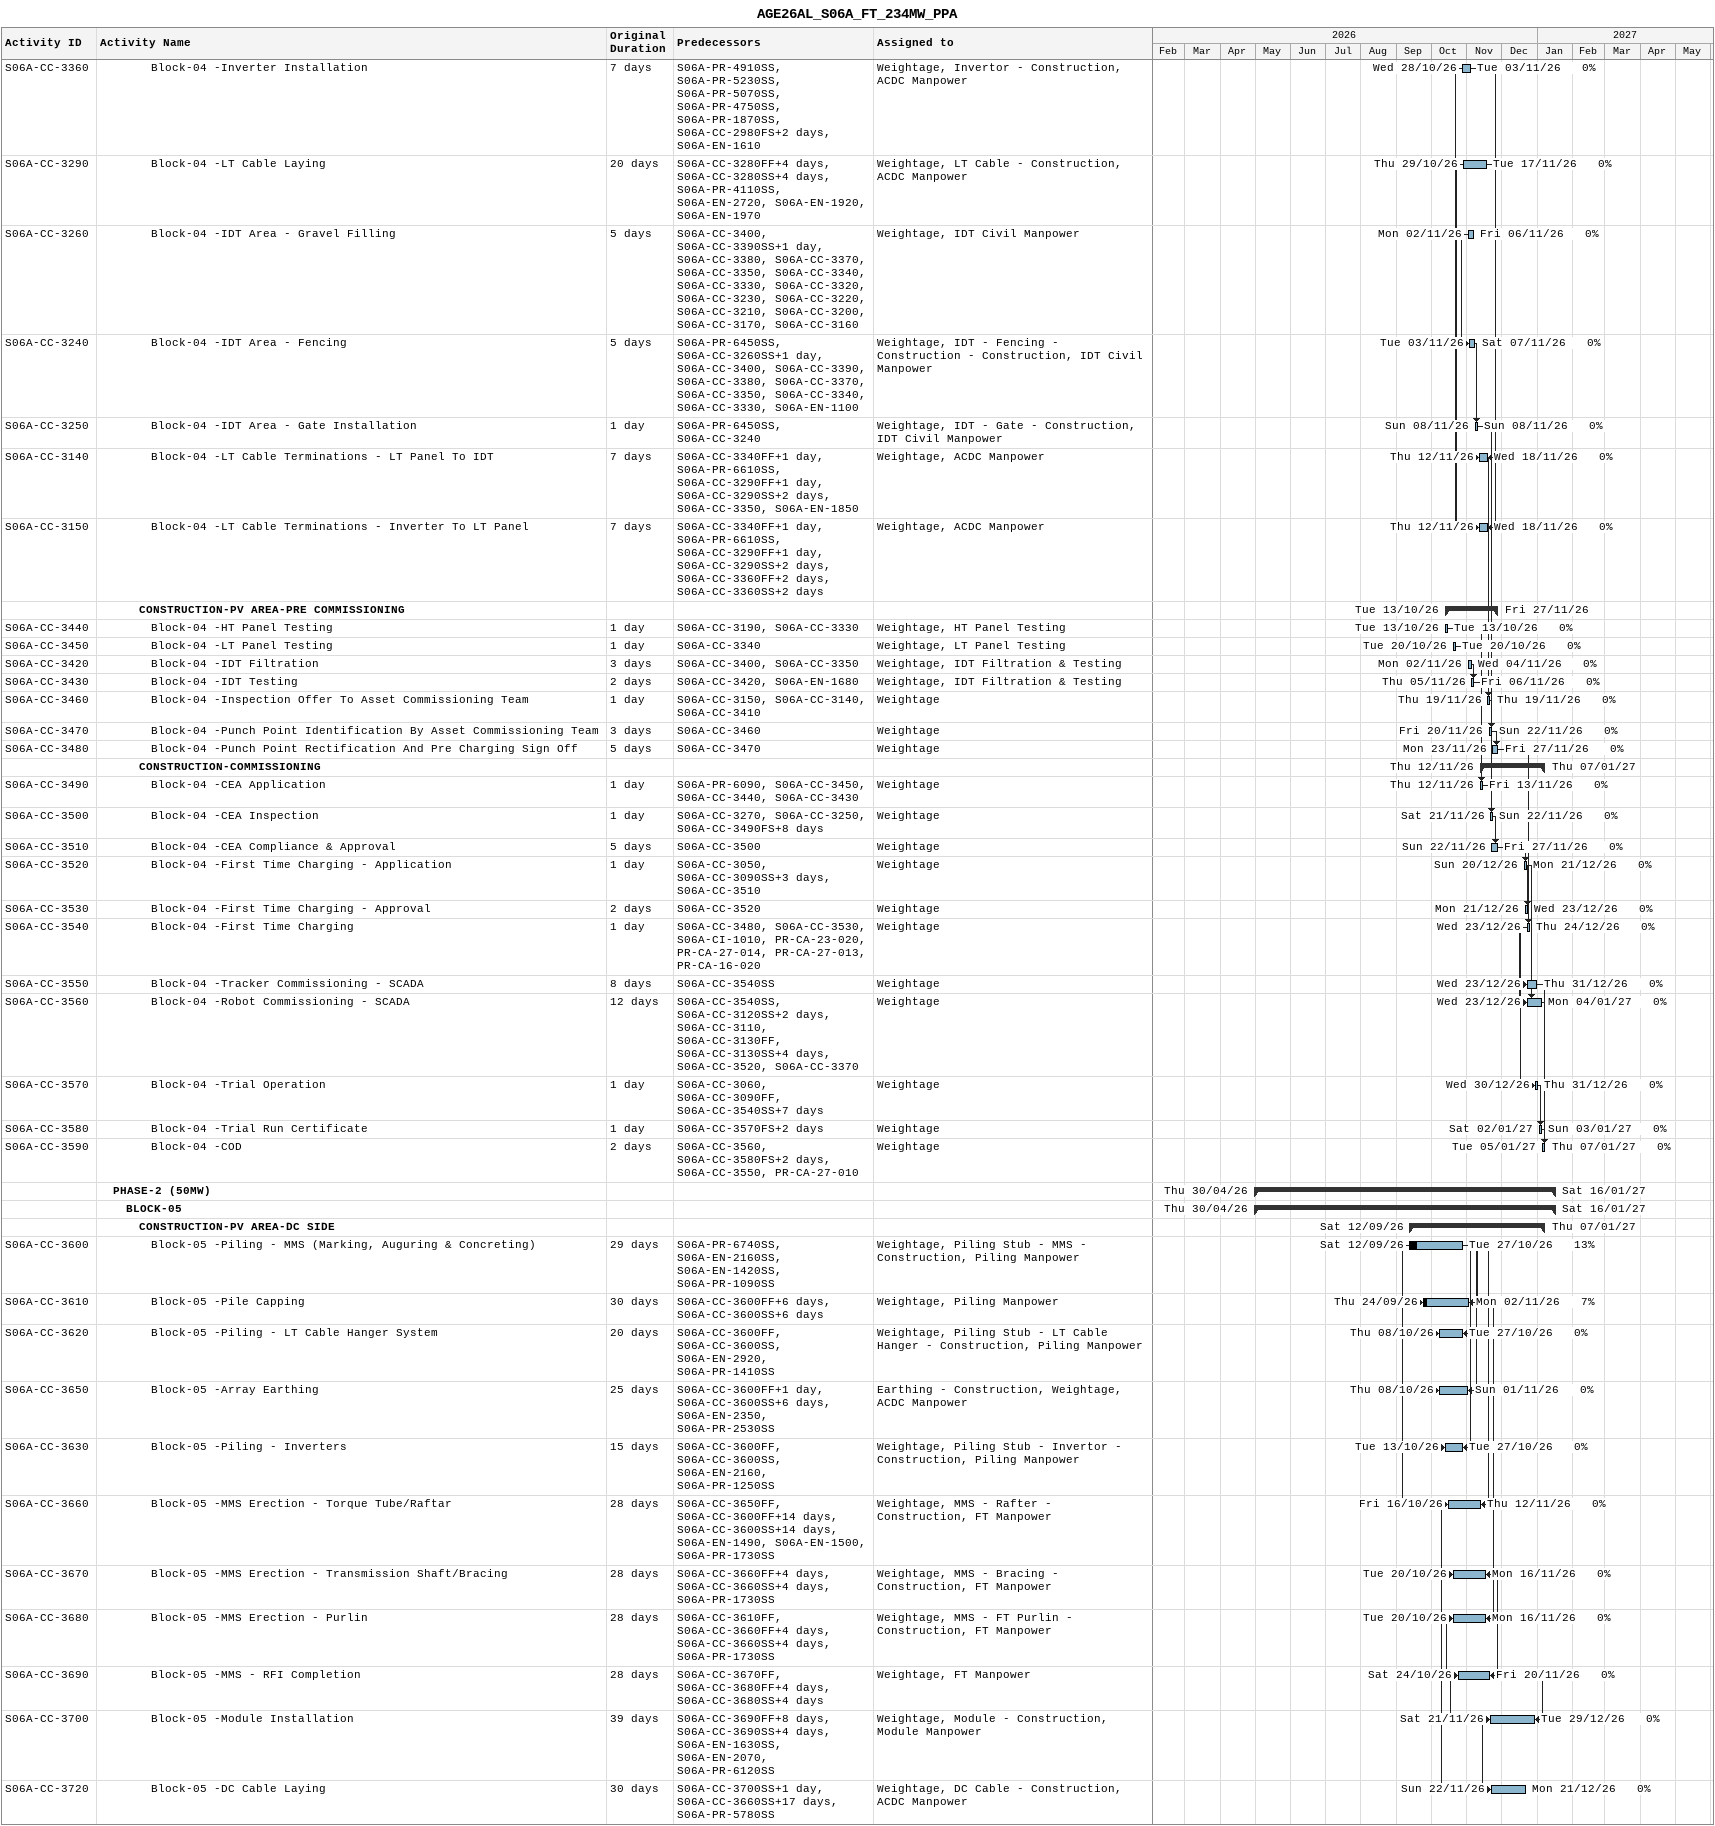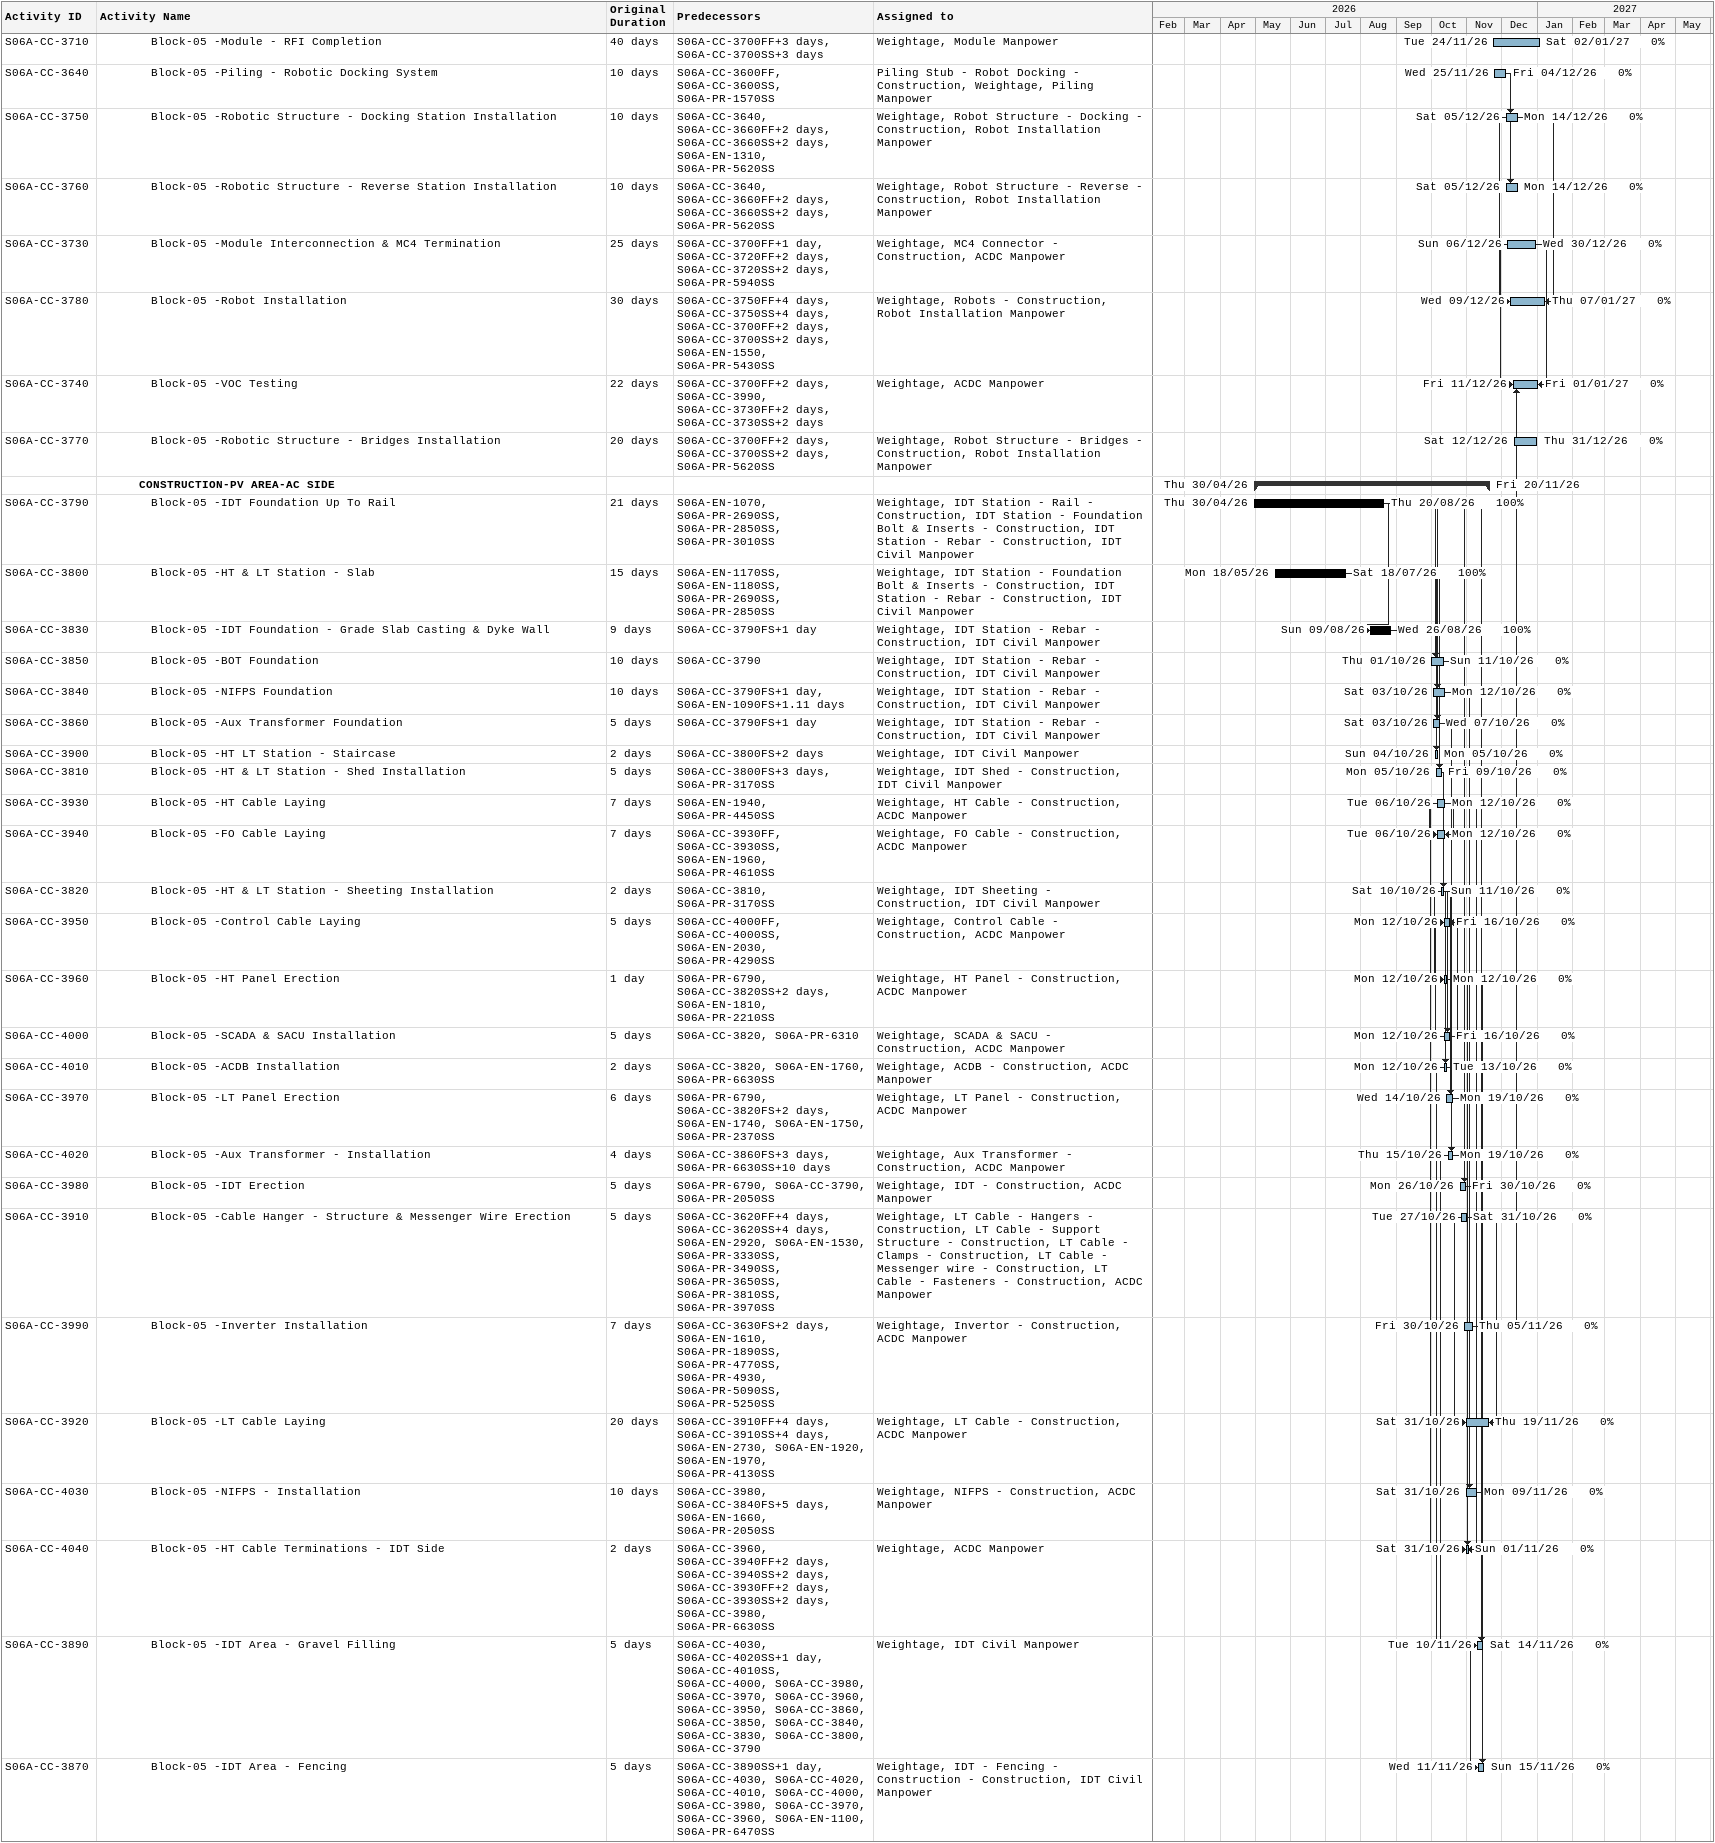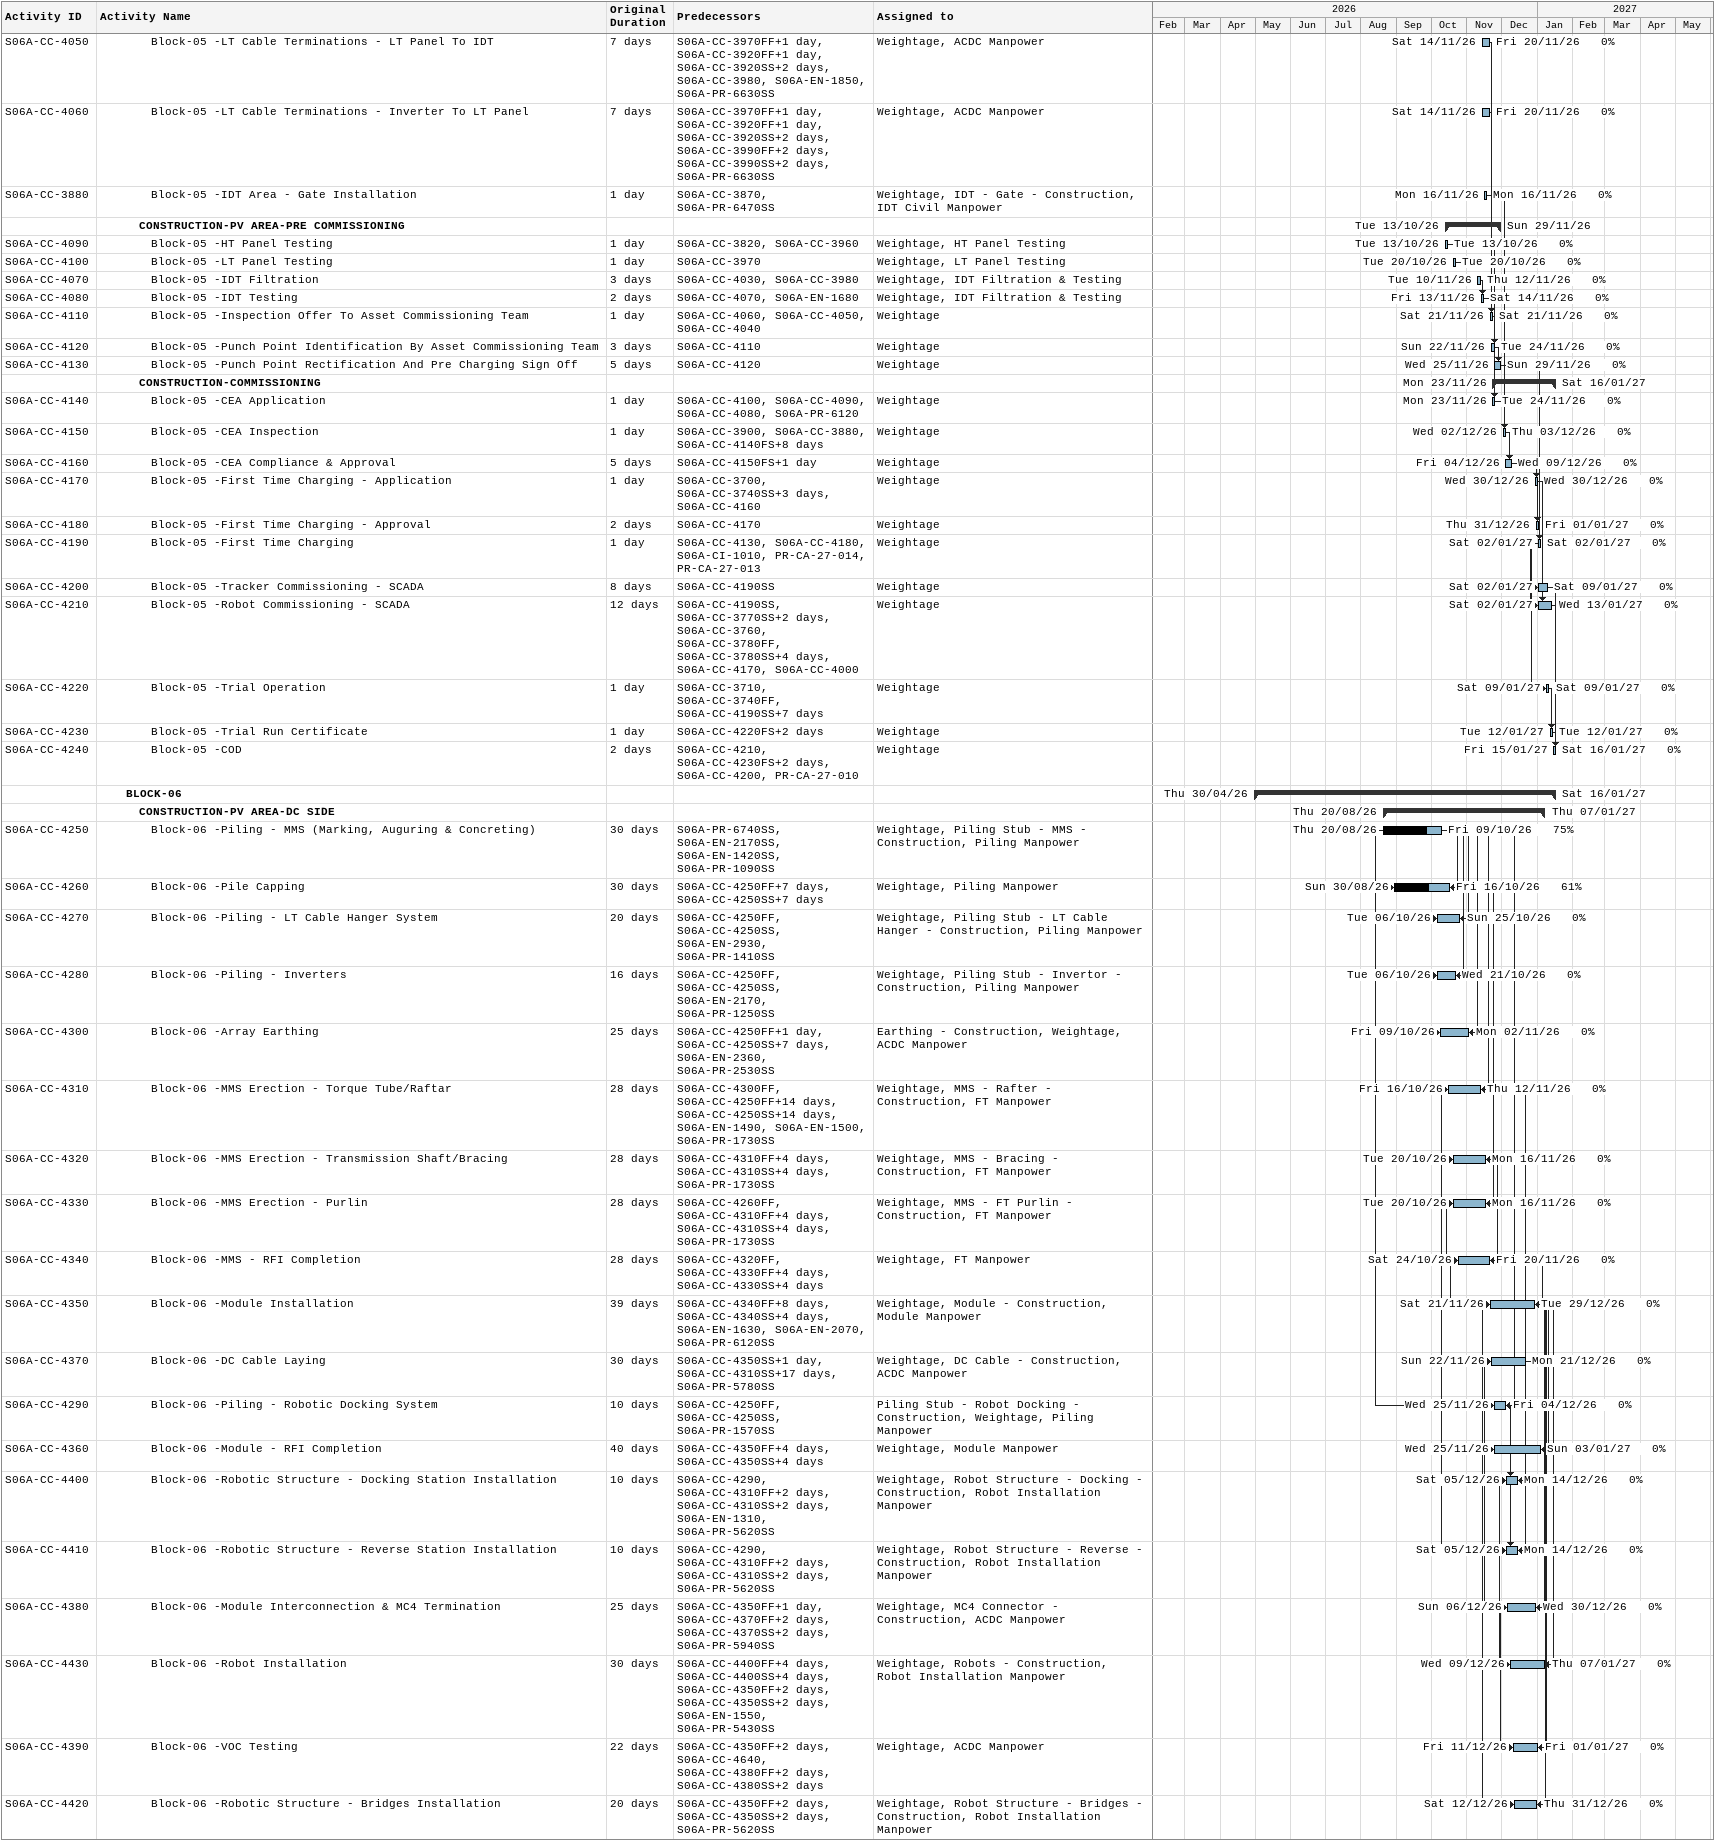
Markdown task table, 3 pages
AGE26AL_S06A_FT_234MW_PPA

| ID | Level | Task | Original duration | Start | Finish | Predecessors | Resources | % complete |
|---|---|---|---|---|---|---|---|---|
| S06A-CC-3360 | 5 | Block-04 -Inverter Installation | 7d | 2026-10-28 | 2026-11-03 | S06A-PR-4910SS, S06A-PR-5230SS, S06A-PR-5070SS, S06A-PR-4750SS, S06A-PR-1870SS, S06A-CC-2980FS+2d, S06A-EN-1610 | Weightage, Invertor - Construction, ACDC Manpower | 0 |
| S06A-CC-3290 | 5 | Block-04 -LT Cable Laying | 20d | 2026-10-29 | 2026-11-17 | S06A-CC-3280FF+4d, S06A-CC-3280SS+4d, S06A-PR-4110SS, S06A-EN-2720, S06A-EN-1920, S06A-EN-1970 | Weightage, LT Cable - Construction, ACDC Manpower | 0 |
| S06A-CC-3260 | 5 | Block-04 -IDT Area - Gravel Filling | 5d | 2026-11-02 | 2026-11-06 | S06A-CC-3400, S06A-CC-3390SS+1d, S06A-CC-3380, S06A-CC-3370, S06A-CC-3350, S06A-CC-3340, S06A-CC-3330, S06A-CC-3320, S06A-CC-3230, S06A-CC-3220, S06A-CC-3210, S06A-CC-3200, S06A-CC-3170, S06A-CC-3160 | Weightage, IDT Civil Manpower | 0 |
| S06A-CC-3240 | 5 | Block-04 -IDT Area - Fencing | 5d | 2026-11-03 | 2026-11-07 | S06A-PR-6450SS, S06A-CC-3260SS+1d, S06A-CC-3400, S06A-CC-3390, S06A-CC-3380, S06A-CC-3370, S06A-CC-3350, S06A-CC-3340, S06A-CC-3330, S06A-EN-1100 | Weightage, IDT - Fencing - Construction - Construction, IDT Civil Manpower | 0 |
| S06A-CC-3250 | 5 | Block-04 -IDT Area - Gate Installation | 1d | 2026-11-08 | 2026-11-08 | S06A-PR-6450SS, S06A-CC-3240 | Weightage, IDT - Gate - Construction, IDT Civil Manpower | 0 |
| S06A-CC-3140 | 5 | Block-04 -LT Cable Terminations - LT Panel To IDT | 7d | 2026-11-12 | 2026-11-18 | S06A-CC-3340FF+1d, S06A-PR-6610SS, S06A-CC-3290FF+1d, S06A-CC-3290SS+2d, S06A-CC-3350, S06A-EN-1850 | Weightage, ACDC Manpower | 0 |
| S06A-CC-3150 | 5 | Block-04 -LT Cable Terminations - Inverter To LT Panel | 7d | 2026-11-12 | 2026-11-18 | S06A-CC-3340FF+1d, S06A-PR-6610SS, S06A-CC-3290FF+1d, S06A-CC-3290SS+2d, S06A-CC-3360FF+2d, S06A-CC-3360SS+2d | Weightage, ACDC Manpower | 0 |
|  | 4 | **CONSTRUCTION-PV AREA-PRE COMMISSIONING** |  | 2026-10-13 | 2026-11-27 |  |  |  |
| S06A-CC-3440 | 5 | Block-04 -HT Panel Testing | 1d | 2026-10-13 | 2026-10-13 | S06A-CC-3190, S06A-CC-3330 | Weightage, HT Panel Testing | 0 |
| S06A-CC-3450 | 5 | Block-04 -LT Panel Testing | 1d | 2026-10-20 | 2026-10-20 | S06A-CC-3340 | Weightage, LT Panel Testing | 0 |
| S06A-CC-3420 | 5 | Block-04 -IDT Filtration | 3d | 2026-11-02 | 2026-11-04 | S06A-CC-3400, S06A-CC-3350 | Weightage, IDT Filtration & Testing | 0 |
| S06A-CC-3430 | 5 | Block-04 -IDT Testing | 2d | 2026-11-05 | 2026-11-06 | S06A-CC-3420, S06A-EN-1680 | Weightage, IDT Filtration & Testing | 0 |
| S06A-CC-3460 | 5 | Block-04 -Inspection Offer To Asset Commissioning Team | 1d | 2026-11-19 | 2026-11-19 | S06A-CC-3150, S06A-CC-3140, S06A-CC-3410 | Weightage | 0 |
| S06A-CC-3470 | 5 | Block-04 -Punch Point Identification By Asset Commissioning Team | 3d | 2026-11-20 | 2026-11-22 | S06A-CC-3460 | Weightage | 0 |
| S06A-CC-3480 | 5 | Block-04 -Punch Point Rectification And Pre Charging Sign Off | 5d | 2026-11-23 | 2026-11-27 | S06A-CC-3470 | Weightage | 0 |
|  | 4 | **CONSTRUCTION-COMMISSIONING** |  | 2026-11-12 | 2027-01-07 |  |  |  |
| S06A-CC-3490 | 5 | Block-04 -CEA Application | 1d | 2026-11-12 | 2026-11-13 | S06A-PR-6090, S06A-CC-3450, S06A-CC-3440, S06A-CC-3430 | Weightage | 0 |
| S06A-CC-3500 | 5 | Block-04 -CEA Inspection | 1d | 2026-11-21 | 2026-11-22 | S06A-CC-3270, S06A-CC-3250, S06A-CC-3490FS+8d | Weightage | 0 |
| S06A-CC-3510 | 5 | Block-04 -CEA Compliance & Approval | 5d | 2026-11-22 | 2026-11-27 | S06A-CC-3500 | Weightage | 0 |
| S06A-CC-3520 | 5 | Block-04 -First Time Charging - Application | 1d | 2026-12-20 | 2026-12-21 | S06A-CC-3050, S06A-CC-3090SS+3d, S06A-CC-3510 | Weightage | 0 |
| S06A-CC-3530 | 5 | Block-04 -First Time Charging - Approval | 2d | 2026-12-21 | 2026-12-23 | S06A-CC-3520 | Weightage | 0 |
| S06A-CC-3540 | 5 | Block-04 -First Time Charging | 1d | 2026-12-23 | 2026-12-24 | S06A-CC-3480, S06A-CC-3530, S06A-CI-1010, PR-CA-23-020, PR-CA-27-014, PR-CA-27-013, PR-CA-16-020 | Weightage | 0 |
| S06A-CC-3550 | 5 | Block-04 -Tracker Commissioning - SCADA | 8d | 2026-12-23 | 2026-12-31 | S06A-CC-3540SS | Weightage | 0 |
| S06A-CC-3560 | 5 | Block-04 -Robot Commissioning - SCADA | 12d | 2026-12-23 | 2027-01-04 | S06A-CC-3540SS, S06A-CC-3120SS+2d, S06A-CC-3110, S06A-CC-3130FF, S06A-CC-3130SS+4d, S06A-CC-3520, S06A-CC-3370 | Weightage | 0 |
| S06A-CC-3570 | 5 | Block-04 -Trial Operation | 1d | 2026-12-30 | 2026-12-31 | S06A-CC-3060, S06A-CC-3090FF, S06A-CC-3540SS+7d | Weightage | 0 |
| S06A-CC-3580 | 5 | Block-04 -Trial Run Certificate | 1d | 2027-01-02 | 2027-01-03 | S06A-CC-3570FS+2d | Weightage | 0 |
| S06A-CC-3590 | 5 | Block-04 -COD | 2d | 2027-01-05 | 2027-01-07 | S06A-CC-3560, S06A-CC-3580FS+2d, S06A-CC-3550, PR-CA-27-010 | Weightage | 0 |
|  | 2 | **PHASE-2 (50MW)** |  | 2026-04-30 | 2027-01-16 |  |  |  |
|  | 3 | **BLOCK-05** |  | 2026-04-30 | 2027-01-16 |  |  |  |
|  | 4 | **CONSTRUCTION-PV AREA-DC SIDE** |  | 2026-09-12 | 2027-01-07 |  |  |  |
| S06A-CC-3600 | 5 | Block-05 -Piling - MMS (Marking, Auguring & Concreting) | 29d | 2026-09-12 | 2026-10-27 | S06A-PR-6740SS, S06A-EN-2160SS, S06A-EN-1420SS, S06A-PR-1090SS | Weightage, Piling Stub - MMS - Construction, Piling Manpower | 13 |
| S06A-CC-3610 | 5 | Block-05 -Pile Capping | 30d | 2026-09-24 | 2026-11-02 | S06A-CC-3600FF+6d, S06A-CC-3600SS+6d | Weightage, Piling Manpower | 7 |
| S06A-CC-3620 | 5 | Block-05 -Piling - LT Cable Hanger System | 20d | 2026-10-08 | 2026-10-27 | S06A-CC-3600FF, S06A-CC-3600SS, S06A-EN-2920, S06A-PR-1410SS | Weightage, Piling Stub - LT Cable Hanger - Construction, Piling Manpower | 0 |
| S06A-CC-3650 | 5 | Block-05 -Array Earthing | 25d | 2026-10-08 | 2026-11-01 | S06A-CC-3600FF+1d, S06A-CC-3600SS+6d, S06A-EN-2350, S06A-PR-2530SS | Earthing - Construction, Weightage, ACDC Manpower | 0 |
| S06A-CC-3630 | 5 | Block-05 -Piling - Inverters | 15d | 2026-10-13 | 2026-10-27 | S06A-CC-3600FF, S06A-CC-3600SS, S06A-EN-2160, S06A-PR-1250SS | Weightage, Piling Stub - Invertor - Construction, Piling Manpower | 0 |
| S06A-CC-3660 | 5 | Block-05 -MMS Erection - Torque Tube/Raftar | 28d | 2026-10-16 | 2026-11-12 | S06A-CC-3650FF, S06A-CC-3600FF+14d, S06A-CC-3600SS+14d, S06A-EN-1490, S06A-EN-1500, S06A-PR-1730SS | Weightage, MMS - Rafter - Construction, FT Manpower | 0 |
| S06A-CC-3670 | 5 | Block-05 -MMS Erection - Transmission Shaft/Bracing | 28d | 2026-10-20 | 2026-11-16 | S06A-CC-3660FF+4d, S06A-CC-3660SS+4d, S06A-PR-1730SS | Weightage, MMS - Bracing - Construction, FT Manpower | 0 |
| S06A-CC-3680 | 5 | Block-05 -MMS Erection - Purlin | 28d | 2026-10-20 | 2026-11-16 | S06A-CC-3610FF, S06A-CC-3660FF+4d, S06A-CC-3660SS+4d, S06A-PR-1730SS | Weightage, MMS - FT Purlin - Construction, FT Manpower | 0 |
| S06A-CC-3690 | 5 | Block-05 -MMS - RFI Completion | 28d | 2026-10-24 | 2026-11-20 | S06A-CC-3670FF, S06A-CC-3680FF+4d, S06A-CC-3680SS+4d | Weightage, FT Manpower | 0 |
| S06A-CC-3700 | 5 | Block-05 -Module Installation | 39d | 2026-11-21 | 2026-12-29 | S06A-CC-3690FF+8d, S06A-CC-3690SS+4d, S06A-EN-1630SS, S06A-EN-2070, S06A-PR-6120SS | Weightage, Module - Construction, Module Manpower | 0 |
| S06A-CC-3720 | 5 | Block-05 -DC Cable Laying | 30d | 2026-11-22 | 2026-12-21 | S06A-CC-3700SS+1d, S06A-CC-3660SS+17d, S06A-PR-5780SS | Weightage, DC Cable - Construction, ACDC Manpower | 0 |
| S06A-CC-3710 | 5 | Block-05 -Module - RFI Completion | 40d | 2026-11-24 | 2027-01-02 | S06A-CC-3700FF+3d, S06A-CC-3700SS+3d | Weightage, Module Manpower | 0 |
| S06A-CC-3640 | 5 | Block-05 -Piling - Robotic Docking System | 10d | 2026-11-25 | 2026-12-04 | S06A-CC-3600FF, S06A-CC-3600SS, S06A-PR-1570SS | Piling Stub - Robot Docking - Construction, Weightage, Piling Manpower | 0 |
| S06A-CC-3750 | 5 | Block-05 -Robotic Structure - Docking Station Installation | 10d | 2026-12-05 | 2026-12-14 | S06A-CC-3640, S06A-CC-3660FF+2d, S06A-CC-3660SS+2d, S06A-EN-1310, S06A-PR-5620SS | Weightage, Robot Structure - Docking - Construction, Robot Installation Manpower | 0 |
| S06A-CC-3760 | 5 | Block-05 -Robotic Structure - Reverse Station Installation | 10d | 2026-12-05 | 2026-12-14 | S06A-CC-3640, S06A-CC-3660FF+2d, S06A-CC-3660SS+2d, S06A-PR-5620SS | Weightage, Robot Structure - Reverse - Construction, Robot Installation Manpower | 0 |
| S06A-CC-3730 | 5 | Block-05 -Module Interconnection & MC4 Termination | 25d | 2026-12-06 | 2026-12-30 | S06A-CC-3700FF+1d, S06A-CC-3720FF+2d, S06A-CC-3720SS+2d, S06A-PR-5940SS | Weightage, MC4 Connector - Construction, ACDC Manpower | 0 |
| S06A-CC-3780 | 5 | Block-05 -Robot Installation | 30d | 2026-12-09 | 2027-01-07 | S06A-CC-3750FF+4d, S06A-CC-3750SS+4d, S06A-CC-3700FF+2d, S06A-CC-3700SS+2d, S06A-EN-1550, S06A-PR-5430SS | Weightage, Robots - Construction, Robot Installation Manpower | 0 |
| S06A-CC-3740 | 5 | Block-05 -VOC Testing | 22d | 2026-12-11 | 2027-01-01 | S06A-CC-3700FF+2d, S06A-CC-3990, S06A-CC-3730FF+2d, S06A-CC-3730SS+2d | Weightage, ACDC Manpower | 0 |
| S06A-CC-3770 | 5 | Block-05 -Robotic Structure - Bridges Installation | 20d | 2026-12-12 | 2026-12-31 | S06A-CC-3700FF+2d, S06A-CC-3700SS+2d, S06A-PR-5620SS | Weightage, Robot Structure - Bridges - Construction, Robot Installation Manpower | 0 |
|  | 4 | **CONSTRUCTION-PV AREA-AC SIDE** |  | 2026-04-30 | 2026-11-20 |  |  |  |
| S06A-CC-3790 | 5 | Block-05 -IDT Foundation Up To Rail | 21d | 2026-04-30 | 2026-08-20 | S06A-EN-1070, S06A-PR-2690SS, S06A-PR-2850SS, S06A-PR-3010SS | Weightage, IDT Station - Rail - Construction, IDT Station - Foundation Bolt & Inserts - Construction, IDT Station - Rebar - Construction, IDT Civil Manpower | 100 |
| S06A-CC-3800 | 5 | Block-05 -HT & LT Station - Slab | 15d | 2026-05-18 | 2026-07-18 | S06A-EN-1170SS, S06A-EN-1180SS, S06A-PR-2690SS, S06A-PR-2850SS | Weightage, IDT Station - Foundation Bolt & Inserts - Construction, IDT Station - Rebar - Construction, IDT Civil Manpower | 100 |
| S06A-CC-3830 | 5 | Block-05 -IDT Foundation - Grade Slab Casting & Dyke Wall | 9d | 2026-08-09 | 2026-08-26 | S06A-CC-3790FS+1d | Weightage, IDT Station - Rebar - Construction, IDT Civil Manpower | 100 |
| S06A-CC-3850 | 5 | Block-05 -BOT Foundation | 10d | 2026-10-01 | 2026-10-11 | S06A-CC-3790 | Weightage, IDT Station - Rebar - Construction, IDT Civil Manpower | 0 |
| S06A-CC-3840 | 5 | Block-05 -NIFPS Foundation | 10d | 2026-10-03 | 2026-10-12 | S06A-CC-3790FS+1d, S06A-EN-1090FS+1.11d | Weightage, IDT Station - Rebar - Construction, IDT Civil Manpower | 0 |
| S06A-CC-3860 | 5 | Block-05 -Aux Transformer Foundation | 5d | 2026-10-03 | 2026-10-07 | S06A-CC-3790FS+1d | Weightage, IDT Station - Rebar - Construction, IDT Civil Manpower | 0 |
| S06A-CC-3900 | 5 | Block-05 -HT LT Station - Staircase | 2d | 2026-10-04 | 2026-10-05 | S06A-CC-3800FS+2d | Weightage, IDT Civil Manpower | 0 |
| S06A-CC-3810 | 5 | Block-05 -HT & LT Station - Shed Installation | 5d | 2026-10-05 | 2026-10-09 | S06A-CC-3800FS+3d, S06A-PR-3170SS | Weightage, IDT Shed - Construction, IDT Civil Manpower | 0 |
| S06A-CC-3930 | 5 | Block-05 -HT Cable Laying | 7d | 2026-10-06 | 2026-10-12 | S06A-EN-1940, S06A-PR-4450SS | Weightage, HT Cable - Construction, ACDC Manpower | 0 |
| S06A-CC-3940 | 5 | Block-05 -FO Cable Laying | 7d | 2026-10-06 | 2026-10-12 | S06A-CC-3930FF, S06A-CC-3930SS, S06A-EN-1960, S06A-PR-4610SS | Weightage, FO Cable - Construction, ACDC Manpower | 0 |
| S06A-CC-3820 | 5 | Block-05 -HT & LT Station - Sheeting Installation | 2d | 2026-10-10 | 2026-10-11 | S06A-CC-3810, S06A-PR-3170SS | Weightage, IDT Sheeting - Construction, IDT Civil Manpower | 0 |
| S06A-CC-3950 | 5 | Block-05 -Control Cable Laying | 5d | 2026-10-12 | 2026-10-16 | S06A-CC-4000FF, S06A-CC-4000SS, S06A-EN-2030, S06A-PR-4290SS | Weightage, Control Cable - Construction, ACDC Manpower | 0 |
| S06A-CC-3960 | 5 | Block-05 -HT Panel Erection | 1d | 2026-10-12 | 2026-10-12 | S06A-PR-6790, S06A-CC-3820SS+2d, S06A-EN-1810, S06A-PR-2210SS | Weightage, HT Panel - Construction, ACDC Manpower | 0 |
| S06A-CC-4000 | 5 | Block-05 -SCADA & SACU Installation | 5d | 2026-10-12 | 2026-10-16 | S06A-CC-3820, S06A-PR-6310 | Weightage, SCADA & SACU - Construction, ACDC Manpower | 0 |
| S06A-CC-4010 | 5 | Block-05 -ACDB Installation | 2d | 2026-10-12 | 2026-10-13 | S06A-CC-3820, S06A-EN-1760, S06A-PR-6630SS | Weightage, ACDB - Construction, ACDC Manpower | 0 |
| S06A-CC-3970 | 5 | Block-05 -LT Panel Erection | 6d | 2026-10-14 | 2026-10-19 | S06A-PR-6790, S06A-CC-3820FS+2d, S06A-EN-1740, S06A-EN-1750, S06A-PR-2370SS | Weightage, LT Panel - Construction, ACDC Manpower | 0 |
| S06A-CC-4020 | 5 | Block-05 -Aux Transformer - Installation | 4d | 2026-10-15 | 2026-10-19 | S06A-CC-3860FS+3d, S06A-PR-6630SS+10d | Weightage, Aux Transformer - Construction, ACDC Manpower | 0 |
| S06A-CC-3980 | 5 | Block-05 -IDT Erection | 5d | 2026-10-26 | 2026-10-30 | S06A-PR-6790, S06A-CC-3790, S06A-PR-2050SS | Weightage, IDT - Construction, ACDC Manpower | 0 |
| S06A-CC-3910 | 5 | Block-05 -Cable Hanger - Structure & Messenger Wire Erection | 5d | 2026-10-27 | 2026-10-31 | S06A-CC-3620FF+4d, S06A-CC-3620SS+4d, S06A-EN-2920, S06A-EN-1530, S06A-PR-3330SS, S06A-PR-3490SS, S06A-PR-3650SS, S06A-PR-3810SS, S06A-PR-3970SS | Weightage, LT Cable - Hangers - Construction, LT Cable - Support Structure - Construction, LT Cable - Clamps - Construction, LT Cable - Messenger wire - Construction, LT Cable - Fasteners - Construction, ACDC Manpower | 0 |
| S06A-CC-3990 | 5 | Block-05 -Inverter Installation | 7d | 2026-10-30 | 2026-11-05 | S06A-CC-3630FS+2d, S06A-EN-1610, S06A-PR-1890SS, S06A-PR-4770SS, S06A-PR-4930, S06A-PR-5090SS, S06A-PR-5250SS | Weightage, Invertor - Construction, ACDC Manpower | 0 |
| S06A-CC-3920 | 5 | Block-05 -LT Cable Laying | 20d | 2026-10-31 | 2026-11-19 | S06A-CC-3910FF+4d, S06A-CC-3910SS+4d, S06A-EN-2730, S06A-EN-1920, S06A-EN-1970, S06A-PR-4130SS | Weightage, LT Cable - Construction, ACDC Manpower | 0 |
| S06A-CC-4030 | 5 | Block-05 -NIFPS - Installation | 10d | 2026-10-31 | 2026-11-09 | S06A-CC-3980, S06A-CC-3840FS+5d, S06A-EN-1660, S06A-PR-2050SS | Weightage, NIFPS - Construction, ACDC Manpower | 0 |
| S06A-CC-4040 | 5 | Block-05 -HT Cable Terminations - IDT Side | 2d | 2026-10-31 | 2026-11-01 | S06A-CC-3960, S06A-CC-3940FF+2d, S06A-CC-3940SS+2d, S06A-CC-3930FF+2d, S06A-CC-3930SS+2d, S06A-CC-3980, S06A-PR-6630SS | Weightage, ACDC Manpower | 0 |
| S06A-CC-3890 | 5 | Block-05 -IDT Area - Gravel Filling | 5d | 2026-11-10 | 2026-11-14 | S06A-CC-4030, S06A-CC-4020SS+1d, S06A-CC-4010SS, S06A-CC-4000, S06A-CC-3980, S06A-CC-3970, S06A-CC-3960, S06A-CC-3950, S06A-CC-3860, S06A-CC-3850, S06A-CC-3840, S06A-CC-3830, S06A-CC-3800, S06A-CC-3790 | Weightage, IDT Civil Manpower | 0 |
| S06A-CC-3870 | 5 | Block-05 -IDT Area - Fencing | 5d | 2026-11-11 | 2026-11-15 | S06A-CC-3890SS+1d, S06A-CC-4030, S06A-CC-4020, S06A-CC-4010, S06A-CC-4000, S06A-CC-3980, S06A-CC-3970, S06A-CC-3960, S06A-EN-1100, S06A-PR-6470SS | Weightage, IDT - Fencing - Construction - Construction, IDT Civil Manpower | 0 |
| S06A-CC-4050 | 5 | Block-05 -LT Cable Terminations - LT Panel To IDT | 7d | 2026-11-14 | 2026-11-20 | S06A-CC-3970FF+1d, S06A-CC-3920FF+1d, S06A-CC-3920SS+2d, S06A-CC-3980, S06A-EN-1850, S06A-PR-6630SS | Weightage, ACDC Manpower | 0 |
| S06A-CC-4060 | 5 | Block-05 -LT Cable Terminations - Inverter To LT Panel | 7d | 2026-11-14 | 2026-11-20 | S06A-CC-3970FF+1d, S06A-CC-3920FF+1d, S06A-CC-3920SS+2d, S06A-CC-3990FF+2d, S06A-CC-3990SS+2d, S06A-PR-6630SS | Weightage, ACDC Manpower | 0 |
| S06A-CC-3880 | 5 | Block-05 -IDT Area - Gate Installation | 1d | 2026-11-16 | 2026-11-16 | S06A-CC-3870, S06A-PR-6470SS | Weightage, IDT - Gate - Construction, IDT Civil Manpower | 0 |
|  | 4 | **CONSTRUCTION-PV AREA-PRE COMMISSIONING** |  | 2026-10-13 | 2026-11-29 |  |  |  |
| S06A-CC-4090 | 5 | Block-05 -HT Panel Testing | 1d | 2026-10-13 | 2026-10-13 | S06A-CC-3820, S06A-CC-3960 | Weightage, HT Panel Testing | 0 |
| S06A-CC-4100 | 5 | Block-05 -LT Panel Testing | 1d | 2026-10-20 | 2026-10-20 | S06A-CC-3970 | Weightage, LT Panel Testing | 0 |
| S06A-CC-4070 | 5 | Block-05 -IDT Filtration | 3d | 2026-11-10 | 2026-11-12 | S06A-CC-4030, S06A-CC-3980 | Weightage, IDT Filtration & Testing | 0 |
| S06A-CC-4080 | 5 | Block-05 -IDT Testing | 2d | 2026-11-13 | 2026-11-14 | S06A-CC-4070, S06A-EN-1680 | Weightage, IDT Filtration & Testing | 0 |
| S06A-CC-4110 | 5 | Block-05 -Inspection Offer To Asset Commissioning Team | 1d | 2026-11-21 | 2026-11-21 | S06A-CC-4060, S06A-CC-4050, S06A-CC-4040 | Weightage | 0 |
| S06A-CC-4120 | 5 | Block-05 -Punch Point Identification By Asset Commissioning Team | 3d | 2026-11-22 | 2026-11-24 | S06A-CC-4110 | Weightage | 0 |
| S06A-CC-4130 | 5 | Block-05 -Punch Point Rectification And Pre Charging Sign Off | 5d | 2026-11-25 | 2026-11-29 | S06A-CC-4120 | Weightage | 0 |
|  | 4 | **CONSTRUCTION-COMMISSIONING** |  | 2026-11-23 | 2027-01-16 |  |  |  |
| S06A-CC-4140 | 5 | Block-05 -CEA Application | 1d | 2026-11-23 | 2026-11-24 | S06A-CC-4100, S06A-CC-4090, S06A-CC-4080, S06A-PR-6120 | Weightage | 0 |
| S06A-CC-4150 | 5 | Block-05 -CEA Inspection | 1d | 2026-12-02 | 2026-12-03 | S06A-CC-3900, S06A-CC-3880, S06A-CC-4140FS+8d | Weightage | 0 |
| S06A-CC-4160 | 5 | Block-05 -CEA Compliance & Approval | 5d | 2026-12-04 | 2026-12-09 | S06A-CC-4150FS+1d | Weightage | 0 |
| S06A-CC-4170 | 5 | Block-05 -First Time Charging - Application | 1d | 2026-12-30 | 2026-12-30 | S06A-CC-3700, S06A-CC-3740SS+3d, S06A-CC-4160 | Weightage | 0 |
| S06A-CC-4180 | 5 | Block-05 -First Time Charging - Approval | 2d | 2026-12-31 | 2027-01-01 | S06A-CC-4170 | Weightage | 0 |
| S06A-CC-4190 | 5 | Block-05 -First Time Charging | 1d | 2027-01-02 | 2027-01-02 | S06A-CC-4130, S06A-CC-4180, S06A-CI-1010, PR-CA-27-014, PR-CA-27-013 | Weightage | 0 |
| S06A-CC-4200 | 5 | Block-05 -Tracker Commissioning - SCADA | 8d | 2027-01-02 | 2027-01-09 | S06A-CC-4190SS | Weightage | 0 |
| S06A-CC-4210 | 5 | Block-05 -Robot Commissioning - SCADA | 12d | 2027-01-02 | 2027-01-13 | S06A-CC-4190SS, S06A-CC-3770SS+2d, S06A-CC-3760, S06A-CC-3780FF, S06A-CC-3780SS+4d, S06A-CC-4170, S06A-CC-4000 | Weightage | 0 |
| S06A-CC-4220 | 5 | Block-05 -Trial Operation | 1d | 2027-01-09 | 2027-01-09 | S06A-CC-3710, S06A-CC-3740FF, S06A-CC-4190SS+7d | Weightage | 0 |
| S06A-CC-4230 | 5 | Block-05 -Trial Run Certificate | 1d | 2027-01-12 | 2027-01-12 | S06A-CC-4220FS+2d | Weightage | 0 |
| S06A-CC-4240 | 5 | Block-05 -COD | 2d | 2027-01-15 | 2027-01-16 | S06A-CC-4210, S06A-CC-4230FS+2d, S06A-CC-4200, PR-CA-27-010 | Weightage | 0 |
|  | 3 | **BLOCK-06** |  | 2026-04-30 | 2027-01-16 |  |  |  |
|  | 4 | **CONSTRUCTION-PV AREA-DC SIDE** |  | 2026-08-20 | 2027-01-07 |  |  |  |
| S06A-CC-4250 | 5 | Block-06 -Piling - MMS (Marking, Auguring & Concreting) | 30d | 2026-08-20 | 2026-10-09 | S06A-PR-6740SS, S06A-EN-2170SS, S06A-EN-1420SS, S06A-PR-1090SS | Weightage, Piling Stub - MMS - Construction, Piling Manpower | 75 |
| S06A-CC-4260 | 5 | Block-06 -Pile Capping | 30d | 2026-08-30 | 2026-10-16 | S06A-CC-4250FF+7d, S06A-CC-4250SS+7d | Weightage, Piling Manpower | 61 |
| S06A-CC-4270 | 5 | Block-06 -Piling - LT Cable Hanger System | 20d | 2026-10-06 | 2026-10-25 | S06A-CC-4250FF, S06A-CC-4250SS, S06A-EN-2930, S06A-PR-1410SS | Weightage, Piling Stub - LT Cable Hanger - Construction, Piling Manpower | 0 |
| S06A-CC-4280 | 5 | Block-06 -Piling - Inverters | 16d | 2026-10-06 | 2026-10-21 | S06A-CC-4250FF, S06A-CC-4250SS, S06A-EN-2170, S06A-PR-1250SS | Weightage, Piling Stub - Invertor - Construction, Piling Manpower | 0 |
| S06A-CC-4300 | 5 | Block-06 -Array Earthing | 25d | 2026-10-09 | 2026-11-02 | S06A-CC-4250FF+1d, S06A-CC-4250SS+7d, S06A-EN-2360, S06A-PR-2530SS | Earthing - Construction, Weightage, ACDC Manpower | 0 |
| S06A-CC-4310 | 5 | Block-06 -MMS Erection - Torque Tube/Raftar | 28d | 2026-10-16 | 2026-11-12 | S06A-CC-4300FF, S06A-CC-4250FF+14d, S06A-CC-4250SS+14d, S06A-EN-1490, S06A-EN-1500, S06A-PR-1730SS | Weightage, MMS - Rafter - Construction, FT Manpower | 0 |
| S06A-CC-4320 | 5 | Block-06 -MMS Erection - Transmission Shaft/Bracing | 28d | 2026-10-20 | 2026-11-16 | S06A-CC-4310FF+4d, S06A-CC-4310SS+4d, S06A-PR-1730SS | Weightage, MMS - Bracing - Construction, FT Manpower | 0 |
| S06A-CC-4330 | 5 | Block-06 -MMS Erection - Purlin | 28d | 2026-10-20 | 2026-11-16 | S06A-CC-4260FF, S06A-CC-4310FF+4d, S06A-CC-4310SS+4d, S06A-PR-1730SS | Weightage, MMS - FT Purlin - Construction, FT Manpower | 0 |
| S06A-CC-4340 | 5 | Block-06 -MMS - RFI Completion | 28d | 2026-10-24 | 2026-11-20 | S06A-CC-4320FF, S06A-CC-4330FF+4d, S06A-CC-4330SS+4d | Weightage, FT Manpower | 0 |
| S06A-CC-4350 | 5 | Block-06 -Module Installation | 39d | 2026-11-21 | 2026-12-29 | S06A-CC-4340FF+8d, S06A-CC-4340SS+4d, S06A-EN-1630, S06A-EN-2070, S06A-PR-6120SS | Weightage, Module - Construction, Module Manpower | 0 |
| S06A-CC-4370 | 5 | Block-06 -DC Cable Laying | 30d | 2026-11-22 | 2026-12-21 | S06A-CC-4350SS+1d, S06A-CC-4310SS+17d, S06A-PR-5780SS | Weightage, DC Cable - Construction, ACDC Manpower | 0 |
| S06A-CC-4290 | 5 | Block-06 -Piling - Robotic Docking System | 10d | 2026-11-25 | 2026-12-04 | S06A-CC-4250FF, S06A-CC-4250SS, S06A-PR-1570SS | Piling Stub - Robot Docking - Construction, Weightage, Piling Manpower | 0 |
| S06A-CC-4360 | 5 | Block-06 -Module - RFI Completion | 40d | 2026-11-25 | 2027-01-03 | S06A-CC-4350FF+4d, S06A-CC-4350SS+4d | Weightage, Module Manpower | 0 |
| S06A-CC-4400 | 5 | Block-06 -Robotic Structure - Docking Station Installation | 10d | 2026-12-05 | 2026-12-14 | S06A-CC-4290, S06A-CC-4310FF+2d, S06A-CC-4310SS+2d, S06A-EN-1310, S06A-PR-5620SS | Weightage, Robot Structure - Docking - Construction, Robot Installation Manpower | 0 |
| S06A-CC-4410 | 5 | Block-06 -Robotic Structure - Reverse Station Installation | 10d | 2026-12-05 | 2026-12-14 | S06A-CC-4290, S06A-CC-4310FF+2d, S06A-CC-4310SS+2d, S06A-PR-5620SS | Weightage, Robot Structure - Reverse - Construction, Robot Installation Manpower | 0 |
| S06A-CC-4380 | 5 | Block-06 -Module Interconnection & MC4 Termination | 25d | 2026-12-06 | 2026-12-30 | S06A-CC-4350FF+1d, S06A-CC-4370FF+2d, S06A-CC-4370SS+2d, S06A-PR-5940SS | Weightage, MC4 Connector - Construction, ACDC Manpower | 0 |
| S06A-CC-4430 | 5 | Block-06 -Robot Installation | 30d | 2026-12-09 | 2027-01-07 | S06A-CC-4400FF+4d, S06A-CC-4400SS+4d, S06A-CC-4350FF+2d, S06A-CC-4350SS+2d, S06A-EN-1550, S06A-PR-5430SS | Weightage, Robots - Construction, Robot Installation Manpower | 0 |
| S06A-CC-4390 | 5 | Block-06 -VOC Testing | 22d | 2026-12-11 | 2027-01-01 | S06A-CC-4350FF+2d, S06A-CC-4640, S06A-CC-4380FF+2d, S06A-CC-4380SS+2d | Weightage, ACDC Manpower | 0 |
| S06A-CC-4420 | 5 | Block-06 -Robotic Structure - Bridges Installation | 20d | 2026-12-12 | 2026-12-31 | S06A-CC-4350FF+2d, S06A-CC-4350SS+2d, S06A-PR-5620SS | Weightage, Robot Structure - Bridges - Construction, Robot Installation Manpower | 0 |
